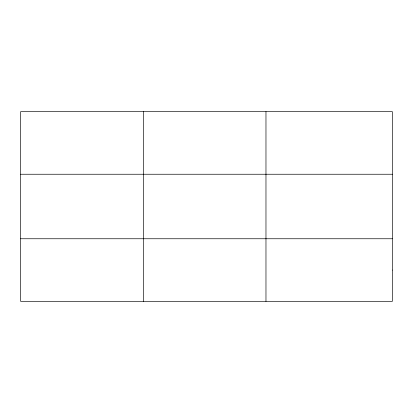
<?xml version="1.0" encoding="UTF-8"?>
<svg xmlns="http://www.w3.org/2000/svg" width="413" height="413" viewBox="0 0 413 413"><rect width="100%" height="100%" fill="white"/><g stroke="black" fill="none" stroke-linecap="round" stroke-linejoin="round"><path stroke-width="0.62" d="M143.311 111.634L143.311 301.366M265.972 111.634L265.972 301.366M20.65 174.245L392.35 174.245M20.65 238.755L392.35 238.755M392.35 270.061L392.35 301.366L20.65 301.366L20.65 111.634L392.35 111.634L392.35 270.061"/></g></svg>
